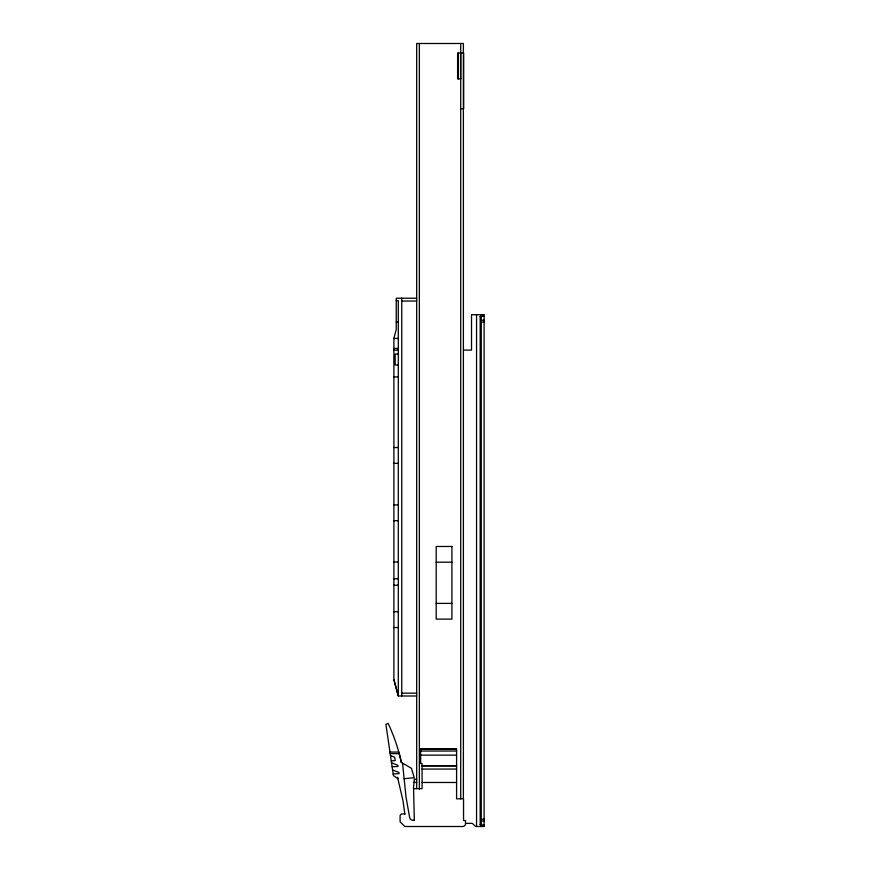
<?xml version="1.0" encoding="UTF-8"?>
<svg xmlns="http://www.w3.org/2000/svg" width="870" height="870" viewBox="0 0 870 870"><rect width="100%" height="100%" fill="white"/><g stroke="black" fill="none" stroke-linecap="round" stroke-linejoin="round"><path stroke-width="1.3" d="M404.137 778.715L414.196 777.704L411.445 768.297L401.374 762.49A182.385 182.385 0 0 0 388.107 723.351L385.899 724.395L393.414 775.561L397.927 778.737L397.786 777.225M391.261 760.848L395.197 760.619L394.697 757.248L390.478 755.573M392.131 766.785L398.036 766.437L397.862 765.263L391.533 762.762M393.186 773.974L399.091 773.626L398.917 772.451L392.587 769.939M460.828 78.876L457.609 78.876L457.609 52.929L463.666 52.929L463.666 108.75L460.828 108.75M416.686 298.214L396.252 298.214L396.252 329.502L393.892 338.299L393.892 679.568L397.536 693.172M396.252 300.705L398.297 300.705L398.297 696L416.686 696M401.755 301.042L416.686 301.042M481.273 315.234L484.101 315.234M484.101 316.288L480.175 316.288L480.175 824.923L484.101 824.923M481.273 320.225L484.101 320.225M396.252 321.933L398.297 321.933M481.273 322.052L484.101 322.052M393.892 338.441L398.297 338.441M393.892 348.446L398.297 348.446M393.892 350.164L398.297 350.164M463.862 350.099L471.518 350.099L471.518 314.722L484.101 314.722L484.101 826.5L475.585 826.5L472.334 823.357L465.548 823.357M398.297 354.036L395.154 354.036L395.154 365.019L398.297 365.019M393.892 376.884L398.297 376.884M393.892 447.517L398.297 447.517M393.892 463.362L398.297 463.362M393.892 504.894L398.297 504.894M393.892 520.695L398.297 520.695M393.892 561.998L398.297 561.998M436.196 562.194L451.921 562.194M393.892 578.8L398.297 578.8M393.892 585.216L398.297 585.216M436.196 603.389L451.921 603.389M393.892 611.73L398.297 611.73M393.892 627.531L398.297 627.531M401.755 693.172L416.686 693.172M413.544 788.644L422.07 788.644L422.07 763.523L420.656 763.523L420.656 748.983L456.587 748.983L456.587 798.823L463.547 798.823L463.547 820.53L465.472 820.53L465.472 824.847L463.59 826.5L404.8 826.5L400.091 821.78L400.091 815.494L401.407 813.918L404.822 813.918M420.656 749.037L456.587 749.037M420.656 751.027L456.587 751.027M389.967 752.061L398.797 752.061L399.221 753.637L390.195 753.627M420.656 755.138L456.587 755.138M422.07 765.654L456.587 765.654M422.07 765.937L456.587 765.937M422.07 769.069L456.587 769.069M413.989 782.413L416.686 782.413M422.07 782.478L456.587 782.478M481.273 819.17L484.101 819.17M414.468 820.214L412.761 820.214A3.143 3.143 0 0 1 409.661 817.615L405.964 796.659L402.549 763.164M481.273 820.997L484.101 820.997M481.273 825.978L484.101 825.978M416.686 779.411L414.283 779.052L413.544 787.535L414.327 820.214M393.892 679.568L398.297 695.957L397.731 693.923M397.873 778.693L403.06 801.042L404.898 814.44M481.273 314.722L481.273 826.5M476.553 314.722L476.553 826.5M463.384 798.823L463.384 43.5L416.686 43.5L416.686 788.644M460.708 43.5L460.708 798.823M460.654 52.929L460.654 78.876M458.425 52.929L458.425 78.876M419.362 43.5L419.362 789.318M401.755 298.214L401.755 696M481.273 823.825A9.733 4.731 90 0 1 480.175 824.662M480.175 316.56A9.733 4.731 -90 0 1 481.273 317.387M399.363 754.138A219.164 199.719 -8.4 0 1 401.374 762.49M451.921 546.48L436.196 546.48L436.196 619.114L451.921 619.114L451.921 546.48"/></g></svg>
